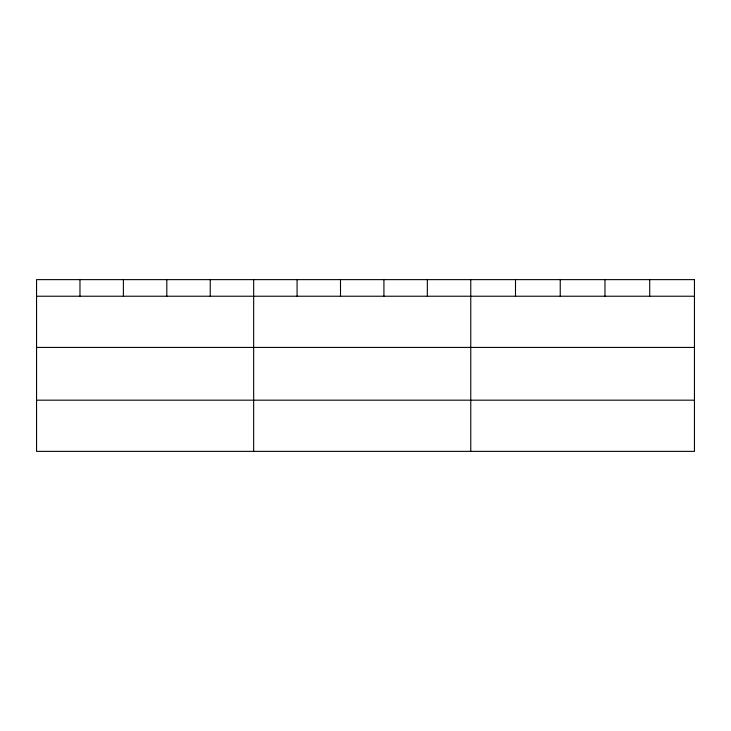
<?xml version="1.0" encoding="UTF-8"?>
<svg xmlns="http://www.w3.org/2000/svg" width="731" height="731" viewBox="0 0 731 731"><rect width="100%" height="100%" fill="white"/><g stroke="black" fill="none" stroke-linecap="round" stroke-linejoin="round"><path stroke-width="1.1" d="M36.55 296.229L694.45 296.229M36.55 347.426L694.45 347.426M36.55 400.177L694.45 400.177M649.713 279.626L649.713 296.229M604.976 279.626L604.976 296.229M560.238 279.626L560.238 296.229M515.501 279.626L515.501 296.229M470.764 279.626L470.764 451.374M427.343 279.626L427.343 296.229M383.921 279.626L383.921 296.229M340.5 279.626L340.5 296.229M297.078 279.626L297.078 296.229M253.657 279.626L253.657 451.374M210.236 279.626L210.236 296.229M166.814 279.626L166.814 296.229M123.393 279.626L123.393 296.229M79.971 279.626L79.971 296.229M694.45 279.626L36.55 279.626L36.55 451.374L694.45 451.374L694.45 279.626"/></g></svg>
